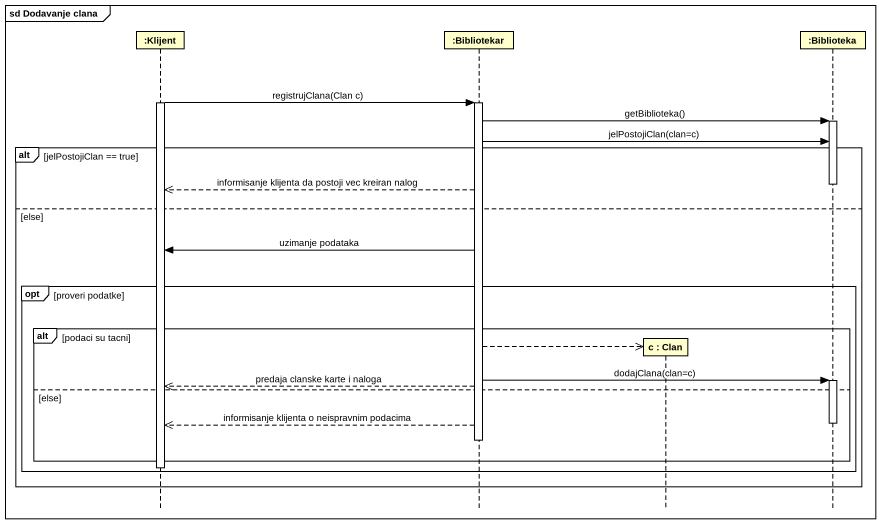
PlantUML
@startuml
mainframe sd Dodavanje clana
hide footbox
participant ":Klijent" as Klijent
participant ":Bibliotekar" as Bibliotekar
participant "c : Clan" as c
participant ":Biblioteka" as Biblioteka

activate Klijent
Klijent -> Bibliotekar : registrujClana(Clan c)
activate Bibliotekar
Bibliotekar -> Biblioteka : getBiblioteka()
activate Biblioteka
Bibliotekar -> Biblioteka : jelPostojiClan(clan=c)
alt jelPostojiClan == true
  deactivate Biblioteka
  Bibliotekar -->> Klijent : informisanje klijenta da postoji vec kreiran nalog
else else
  Bibliotekar -> Klijent : uzimanje podataka
  opt proveri podatke
    alt podaci su tacni
      Bibliotekar -->> c **
      Bibliotekar -> Biblioteka : dodajClana(clan=c)
      activate Biblioteka
      Bibliotekar -->> Klijent : predaja clanske karte i naloga
    else else
      deactivate Biblioteka
      Bibliotekar -->> Klijent : informisanje klijenta o neispravnim podacima
      deactivate Bibliotekar
    end
    deactivate Klijent
  end
end
@enduml
